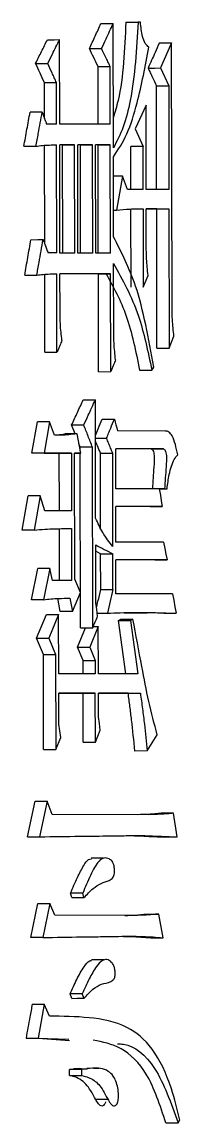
# Model space of a CAD drawing. Header units: millimetres. Extents: x 2384 to 4064, y 886 to 2074.
# Drawn here: x 2998.34 to 2999.49, y 1068.05 to 1076.09 of the extents above; entities that cross this region are included whole.
import ezdxf

# ---------------------------------------------------------------- set-up
doc = ezdxf.new("R2010")
doc.units = ezdxf.units.MM

msp = doc.modelspace()

# ---------------------------------------------------------------- linework, layer by layer
at = {"color": 7, "linetype": 'Continuous', "lineweight": 25}
for p, q in [((2999.0062, 1075.1729), (2999.0047, 1076.0815)), ((2999.0971, 1076.0917), (2999.1864, 1076.092)), ((2999.204, 1076.0919), (2999.1864, 1076.092)), ((2998.6141, 1075.3466), (2998.613, 1075.9632)), ((2998.8312, 1075.8975), (2998.9201, 1075.8978)), ((2999.4319, 1075.94), (2999.3494, 1075.7563)), ((2999.4351, 1074.0146), (2999.4319, 1075.94)), ((2998.4382, 1075.7901), (2998.5266, 1075.7903)), ((2998.8939, 1075.7676), (2998.9829, 1075.7678)), ((2998.8946, 1075.3457), (2998.8939, 1075.7676)), ((2998.9836, 1075.346), (2998.9829, 1075.7678)), ((2999.3494, 1075.7563), (2999.4106, 1075.6264)), ((2998.5027, 1075.3886), (2998.5023, 1075.6493)), ((2998.5913, 1075.3467), (2998.5908, 1075.6496)), ((2999.3223, 1074.8689), (2999.3211, 1075.6261)), ((2999.4106, 1075.6264), (2999.4119, 1074.8692)), ((2999.2446, 1075.4861), (2999.1656, 1075.3132)), ((2999.2457, 1074.8695), (2999.2446, 1075.4861)), ((2998.5913, 1075.3467), (2998.5182, 1075.3468)), ((2998.9836, 1075.346), (2998.6141, 1075.3466)), ((2999.1656, 1075.3132), (2999.2232, 1075.1832)), ((2998.3522, 1075.1844), (2998.4406, 1075.1847)), ((2998.5042, 1074.4711), (2998.503, 1075.1917)), ((2998.5929, 1074.4056), (2998.5915, 1075.1952)), ((2998.7232, 1075.195), (2998.6143, 1075.1952)), ((2998.6156, 1074.4055), (2998.6143, 1075.1952)), ((2998.6346, 1075.1948), (2998.6143, 1075.1948)), ((2998.6346, 1075.1948), (2998.7232, 1075.195)), ((2998.6359, 1074.4055), (2998.6346, 1075.1948)), ((2998.7246, 1074.4053), (2998.7232, 1075.195)), ((2998.854, 1075.1948), (2998.7458, 1075.195)), ((2998.7472, 1074.4053), (2998.7458, 1075.195)), ((2998.7652, 1075.1945), (2998.7458, 1075.1946)), ((2998.7652, 1075.1945), (2998.854, 1075.1948)), ((2998.7665, 1074.4053), (2998.7652, 1075.1945)), ((2998.8553, 1074.4051), (2998.854, 1075.1948)), ((2998.9839, 1075.1945), (2998.8765, 1075.1947)), ((2998.8778, 1074.4051), (2998.8765, 1075.1947)), ((2998.8948, 1075.1943), (2998.8765, 1075.1943)), ((2998.8948, 1075.1943), (2998.9839, 1075.1945)), ((2998.8962, 1074.405), (2998.8948, 1075.1943)), ((2998.9852, 1074.4049), (2998.9839, 1075.1945)), ((2999.2232, 1075.1832), (2999.1338, 1075.183)), ((2999.1344, 1074.8693), (2999.1338, 1075.183)), ((2999.2237, 1074.8695), (2999.2232, 1075.1832)), ((2999.0073, 1074.5238), (2999.0063, 1075.108)), ((2999.0732, 1074.9672), (2999.0065, 1074.967)), ((2999.0732, 1074.9672), (2999.0292, 1074.7185)), ((2999.1089, 1074.8698), (2999.0732, 1074.9672)), ((2999.2237, 1074.8695), (2999.1089, 1074.8698)), ((2999.4119, 1074.8692), (2999.2457, 1074.8695)), ((2999.0069, 1074.7184), (2999.0292, 1074.7185)), ((2999.1356, 1074.1554), (2999.1346, 1074.7287)), ((2999.2239, 1074.7289), (2999.2249, 1074.1556)), ((2999.2459, 1074.7289), (2999.4121, 1074.7285)), ((2999.2464, 1074.4584), (2999.2459, 1074.7289)), ((2999.3226, 1074.7283), (2999.2459, 1074.7285)), ((2999.3226, 1074.7283), (2999.4121, 1074.7285)), ((2999.3243, 1073.7115), (2999.3226, 1074.7283)), ((2999.4121, 1074.7285), (2999.4139, 1073.7117)), ((2998.5929, 1074.4056), (2998.529, 1074.4057)), ((2998.7246, 1074.4053), (2998.6156, 1074.4055)), ((2998.8553, 1074.4051), (2998.7472, 1074.4053)), ((2998.9852, 1074.4049), (2998.8778, 1074.4051)), ((2999.0084, 1073.8423), (2999.0076, 1074.329)), ((2998.5056, 1073.6806), (2998.5046, 1074.2499)), ((2998.5941, 1073.6808), (2998.5931, 1074.2541)), ((2998.9854, 1074.2534), (2998.6159, 1074.2541)), ((2998.6163, 1073.9837), (2998.6159, 1074.2541)), ((2998.8964, 1074.2532), (2998.6159, 1074.2537)), ((2998.8964, 1074.2532), (2998.9854, 1074.2534)), ((2998.8976, 1073.5392), (2998.8964, 1074.2532)), ((2998.9866, 1073.5395), (2998.9854, 1074.2534)), ((2999.2249, 1074.1556), (2999.2599, 1074.2421)), ((2999.4139, 1073.7117), (2999.4485, 1073.7982)), ((2998.5056, 1073.6806), (2998.5941, 1073.6808)), ((2999.3243, 1073.7115), (2999.4139, 1073.7117)), ((2998.8976, 1073.5392), (2998.9866, 1073.5395)), ((2998.8766, 1072.4689), (2998.8751, 1073.3342)), ((2998.411, 1072.9452), (2998.4517, 1073.1723)), ((2998.5402, 1073.1725), (2998.4994, 1072.9454)), ((2998.5769, 1073.0751), (2998.5402, 1073.1725)), ((2998.7404, 1073.0856), (2998.6517, 1073.0854)), ((2998.7012, 1073.1502), (2998.7899, 1073.1504)), ((2998.7263, 1073.0856), (2998.7012, 1073.1502)), ((2998.7677, 1072.9449), (2998.7404, 1073.0856)), ((2999.3844, 1073.106), (2999.0364, 1073.1067)), ((2998.7644, 1072.9878), (2998.7544, 1073.0136)), ((2998.8756, 1073.0525), (2998.9562, 1073.0528)), ((2998.4994, 1072.9454), (2998.411, 1072.9452)), ((2998.6112, 1072.9448), (2998.411, 1072.9452)), ((2998.4994, 1072.9454), (2998.6998, 1072.9451)), ((2998.6998, 1072.9451), (2998.6112, 1072.9448)), ((2998.6119, 1072.5229), (2998.6112, 1072.9448)), ((2998.6998, 1072.9451), (2998.7006, 1072.5232)), ((2998.7225, 1072.945), (2998.7677, 1072.9449)), ((2998.724, 1072.0255), (2998.7225, 1072.945)), ((2998.7677, 1072.9449), (2998.7225, 1072.9448)), ((2998.8532, 1072.988), (2998.7644, 1072.9878)), ((2998.7644, 1072.9618), (2998.7644, 1072.9878)), ((2998.7666, 1071.6681), (2998.7645, 1072.9449)), ((2998.8554, 1071.6683), (2998.8532, 1072.988)), ((2998.9129, 1072.3959), (2998.912, 1072.9443)), ((2999.0022, 1072.263), (2999.001, 1072.9445)), ((2999.3715, 1072.9762), (2999.0232, 1072.9769)), ((2999.0237, 1072.6848), (2999.0232, 1072.9769)), ((2999.282, 1072.976), (2999.0232, 1072.9765)), ((2999.3414, 1072.6842), (2999.0237, 1072.6848)), ((2999.3807, 1072.6842), (2999.3414, 1072.6841)), ((2999.3415, 1072.684), (2999.3982, 1072.6841)), ((2999.3807, 1072.6842), (2999.3982, 1072.6841)), ((2998.3386, 1072.3828), (2998.384, 1072.6315)), ((2998.4724, 1072.6318), (2998.4269, 1072.383)), ((2998.5047, 1072.5235), (2998.4724, 1072.6318)), ((2998.7006, 1072.5232), (2998.5047, 1072.5235)), ((2999.3635, 1072.5544), (2999.0239, 1072.555)), ((2999.0244, 1072.2954), (2999.0239, 1072.555)), ((2999.274, 1072.5541), (2999.0239, 1072.5546)), ((2999.274, 1072.5541), (2999.3635, 1072.5544)), ((2998.4269, 1072.383), (2998.3386, 1072.3828)), ((2998.6128, 1072.0145), (2998.6121, 1072.3931)), ((2998.7008, 1072.3934), (2998.7014, 1072.0148)), ((2998.8776, 1071.8522), (2998.8769, 1072.2741)), ((2999.3726, 1072.2947), (2999.0244, 1072.2954)), ((2998.9132, 1072.2087), (2998.877, 1072.2276)), ((2998.9132, 1072.2087), (2999.0023, 1072.2089)), ((2998.9137, 1071.9491), (2998.9132, 1072.2087)), ((2999.0027, 1071.9493), (2999.0023, 1072.2089)), ((2999.399, 1072.1649), (2999.0246, 1072.1656)), ((2999.025, 1071.9168), (2999.0246, 1072.1656)), ((2999.3095, 1072.1647), (2999.0246, 1072.1652)), ((2999.3095, 1072.1647), (2999.399, 1072.1649)), ((2998.4082, 1071.8743), (2998.4535, 1072.1014)), ((2998.542, 1072.1016), (2998.4966, 1071.8745)), ((2998.5604, 1072.015), (2998.542, 1072.1016)), ((2998.7014, 1072.0148), (2998.5604, 1072.015)), ((2998.7649, 1071.9281), (2998.724, 1072.0255)), ((2998.9137, 1071.9491), (2999.0027, 1071.9493)), ((2998.4966, 1071.8745), (2998.4082, 1071.8743)), ((2998.6177, 1071.7874), (2998.5994, 1071.8847)), ((2998.688, 1071.885), (2998.7063, 1071.7876)), ((2998.7063, 1071.7876), (2998.7649, 1071.9281)), ((2999.4386, 1071.916), (2999.025, 1071.9168)), ((2998.4453, 1071.593), (2998.5179, 1071.7659)), ((2998.6064, 1071.7661), (2998.5337, 1071.5932)), ((2998.6071, 1071.3334), (2998.6064, 1071.7661)), ((2998.8882, 1071.7761), (2998.9628, 1071.7763)), ((2999.0427, 1071.7217), (2999.0603, 1071.7324)), ((2999.0427, 1071.7217), (2999.1319, 1071.7219)), ((2999.0963, 1071.3321), (2999.0427, 1071.7217)), ((2999.0603, 1071.7324), (2999.1495, 1071.7327)), ((2999.084, 1071.7794), (2999.2524, 1071.7791)), ((2999.1495, 1071.7327), (2999.1319, 1071.7219)), ((2999.1319, 1071.7219), (2999.1856, 1071.3324)), ((2999.3753, 1071.7751), (2999.4649, 1071.7753)), ((2998.7444, 1071.5275), (2998.8025, 1071.6682)), ((2998.7666, 1071.6681), (2998.8554, 1071.6683)), ((2998.8958, 1071.6791), (2998.8332, 1071.5277)), ((2998.8599, 1071.679), (2998.8958, 1071.6791)), ((2998.8964, 1071.3329), (2998.8958, 1071.6791)), ((2998.4956, 1071.4739), (2998.4453, 1071.593)), ((2998.5337, 1071.5932), (2998.5841, 1071.4741)), ((2998.4968, 1070.7816), (2998.4956, 1071.4739)), ((2998.5841, 1071.4741), (2998.5853, 1070.7818)), ((2998.785, 1071.4301), (2998.7444, 1071.5275)), ((2998.8332, 1071.5277), (2998.8738, 1071.4303)), ((2998.7851, 1071.3327), (2998.785, 1071.4301)), ((2998.8738, 1071.4303), (2998.874, 1071.333)), ((2998.874, 1071.333), (2998.6071, 1071.3334)), ((2999.1856, 1071.3324), (2998.8964, 1071.3329)), ((2998.6074, 1071.1928), (2998.8742, 1071.1923)), ((2998.6078, 1070.9657), (2998.6074, 1071.1928)), ((2998.7854, 1071.1921), (2998.6074, 1071.1924)), ((2998.8742, 1071.1923), (2998.7854, 1071.1921)), ((2998.786, 1070.8351), (2998.7854, 1071.1921)), ((2998.8748, 1070.8354), (2998.8742, 1071.1923)), ((2998.8967, 1071.1923), (2999.2034, 1071.1917)), ((2998.8969, 1071.0192), (2998.8967, 1071.1923)), ((2999.1141, 1071.1915), (2998.8967, 1071.1919)), ((2999.1141, 1071.1915), (2999.2034, 1071.1917)), ((2998.8748, 1070.8354), (2998.9106, 1070.9218)), ((2998.5853, 1070.7818), (2998.6216, 1070.8683)), ((2998.786, 1070.8351), (2998.8748, 1070.8354)), ((2999.2526, 1070.7698), (2999.3267, 1070.8882)), ((2998.4968, 1070.7816), (2998.5853, 1070.7818)), ((2999.2526, 1070.7698), (2999.1632, 1070.7695)), ((2998.3791, 1070.1436), (2998.4336, 1070.4031)), ((2998.522, 1070.4033), (2998.4674, 1070.1438)), ((2998.5587, 1070.3059), (2998.522, 1070.4033)), ((2999.2621, 1070.3046), (2998.5587, 1070.3059)), ((2999.4457, 1070.315), (2999.3561, 1070.3148)), ((2999.472, 1070.1419), (2999.4457, 1070.315)), ((2999.3824, 1070.1417), (2999.472, 1070.1419)), ((2998.9344, 1069.9874), (2998.8444, 1069.9871)), ((2998.7821, 1069.7322), (2998.6934, 1069.732)), ((2998.7025, 1069.6995), (2998.6934, 1069.7319)), ((2998.7025, 1069.6995), (2998.7912, 1069.6997)), ((2998.7912, 1069.6997), (2998.7821, 1069.7322)), ((2998.4032, 1069.4079), (2998.4531, 1069.6567)), ((2998.5415, 1069.6569), (2998.4916, 1069.4082)), ((2998.5782, 1069.5703), (2998.5415, 1069.6569)), ((2999.162, 1069.5692), (2998.5782, 1069.5703)), ((2999.3688, 1069.4066), (2999.3379, 1069.5797)), ((2998.4916, 1069.4082), (2998.4032, 1069.4079)), ((2999.2793, 1069.4063), (2999.3688, 1069.4066)), ((2998.9363, 1069.2442), (2998.8463, 1069.244)), ((2998.7789, 1068.9966), (2998.6901, 1068.9964)), ((2998.7037, 1068.9639), (2998.6901, 1068.9964)), ((2998.5016, 1068.9214), (2998.4561, 1068.6727)), ((2998.5383, 1068.8348), (2998.5016, 1068.9214)), ((2998.3678, 1068.6724), (2998.4561, 1068.6727)), ((2998.6797, 1068.664), (2998.3678, 1068.6724)), ((2998.4561, 1068.6727), (2998.6861, 1068.6565)), ((2998.7753, 1068.4449), (2998.6865, 1068.4447)), ((2998.6866, 1068.4014), (2998.6865, 1068.4447)), ((2998.7753, 1068.4017), (2998.7753, 1068.4449)), ((2998.8353, 1068.4514), (2998.8134, 1068.4513)), ((2998.9034, 1068.4516), (2998.8641, 1068.4515)), ((2998.6866, 1068.4014), (2998.7753, 1068.4016)), ((2998.876, 1068.2273), (2998.9661, 1068.2275)), ((2999.3902, 1068.054), (2999.4799, 1068.0542)), ((2999.4799, 1068.0542), (2999.4928, 1068.0758))]:
    msp.add_line(p, q, dxfattribs=at)
at = {"color": 7, "linetype": 'Continuous', "lineweight": 25, "flags": 128}
for points in [[(2998.9156, 1076.0813), (2998.9655, 1076.0814), (2999.0047, 1076.0815)], [(2998.5245, 1075.963), (2998.5741, 1075.9631), (2998.613, 1075.9632)], [(2999.3423, 1075.9398), (2999.3924, 1075.9399), (2999.4319, 1075.94)], [(2999.2599, 1075.7561), (2999.31, 1075.7562), (2999.3494, 1075.7563)], [(2998.5023, 1075.6493), (2998.5518, 1075.6495), (2998.5908, 1075.6496)], [(2999.3211, 1075.6261), (2999.3712, 1075.6263), (2999.4106, 1075.6264)], [(2998.486, 1075.4334), (2998.4365, 1075.4333), (2998.3977, 1075.4332)], [(2998.4038, 1074.5029), (2998.4533, 1074.503), (2998.4922, 1074.5031)], [(2998.3584, 1074.2433), (2998.4079, 1074.2435), (2998.4467, 1074.2436)], [(2999.2874, 1073.5497), (2999.294, 1073.5605), (2999.3005, 1073.5713)], [(2999.198, 1073.5495), (2999.2306, 1073.5496), (2999.259, 1073.5496), (2999.2874, 1073.5497)], [(2998.7862, 1073.3339), (2998.836, 1073.334), (2998.8751, 1073.3342)], [(2998.5402, 1073.1725), (2998.4906, 1073.1724), (2998.4517, 1073.1723)], [(2998.9249, 1073.193), (2998.9748, 1073.1932), (2999.014, 1073.1933)], [(2999.014, 1073.1933), (2999.0196, 1073.1716), (2999.0252, 1073.15), (2999.0308, 1073.1283), (2999.0364, 1073.1067)], [(2998.912, 1072.9443), (2998.9618, 1072.9444), (2999.001, 1072.9445)], [(2999.282, 1072.976), (2999.3267, 1072.9761), (2999.3715, 1072.9762)], [(2999.3414, 1072.6842), (2999.3494, 1072.6374), (2999.3564, 1072.5959), (2999.3635, 1072.5544)], [(2998.4724, 1072.6318), (2998.4229, 1072.6316), (2998.384, 1072.6315)], [(2999.3726, 1072.2947), (2999.3819, 1072.2492), (2999.3905, 1072.207), (2999.399, 1072.1649)], [(2998.542, 1072.1016), (2998.4924, 1072.1015), (2998.4535, 1072.1014)], [(2999.4386, 1071.916), (2999.4473, 1071.8699), (2999.4561, 1071.8226), (2999.4649, 1071.7753)], [(2998.8912, 1071.7548), (2998.8844, 1071.8035), (2998.8776, 1071.8522)], [(2998.5179, 1071.7659), (2998.5675, 1071.766), (2998.6064, 1071.7661)], [(2998.7063, 1071.7876), (2998.6567, 1071.7875), (2998.6177, 1071.7874)], [(2998.4453, 1071.593), (2998.4948, 1071.5931), (2998.5337, 1071.5932)], [(2998.4956, 1071.4739), (2998.5452, 1071.474), (2998.5841, 1071.4741)], [(2998.7444, 1071.5275), (2998.7941, 1071.5276), (2998.8332, 1071.5277)], [(2998.785, 1071.4301), (2998.8347, 1071.4302), (2998.8738, 1071.4303)], [(2998.9106, 1070.9218), (2998.9038, 1070.9705), (2998.8969, 1071.0192)], [(2998.6216, 1070.8683), (2998.6147, 1070.917), (2998.6078, 1070.9657)], [(2998.4336, 1070.4031), (2998.4831, 1070.4032), (2998.522, 1070.4033)], [(2998.3791, 1070.1436), (2998.4285, 1070.1437), (2998.4674, 1070.1438)], [(2998.4531, 1069.6567), (2998.5026, 1069.6568), (2998.5415, 1069.6569)], [(2999.2484, 1069.5795), (2999.2985, 1069.5796), (2999.3379, 1069.5797)], [(2998.7925, 1068.9641), (2998.7891, 1068.9723), (2998.784, 1068.9844), (2998.7789, 1068.9966)], [(2998.4132, 1068.9212), (2998.4627, 1068.9213), (2998.5016, 1068.9214)], [(2998.7037, 1068.9639), (2998.7425, 1068.964), (2998.7675, 1068.9641), (2998.7925, 1068.9641)]]:
    msp.add_lwpolyline(points, dxfattribs=at)
at = {"color": 7, "linetype": 'Continuous', "lineweight": 25}
for points, knots in [([(2998.8312, 1075.8975), (2998.8453, 1075.9281), (2998.8735, 1075.9894), (2998.9016, 1076.0506), (2998.9156, 1076.0813)], [0, 0, 0, 0, 0.5, 1, 1, 1, 1]), ([(2998.9201, 1075.8978), (2998.9309, 1075.9212), (2998.9504, 1075.9635), (2998.9786, 1076.0247), (2998.996, 1076.0626), (2999.0047, 1076.0815)], [0, 0, 0, 0, 0.382288, 0.691144, 1, 1, 1, 1]), ([(2999.0971, 1076.0917), (2999.0886, 1075.8919), (2999.0779, 1075.6411), (2999.018, 1075.4337), (2999.0058, 1075.3916)], [0, 0, 0, 0, 0.796972, 1, 1, 1, 1]), ([(2999.1864, 1076.092), (2999.1755, 1075.8956), (2999.1605, 1075.6237), (2999.0822, 1075.3197), (2999.0313, 1075.2214), (2999.0062, 1075.1729)], [0, 0, 0, 0, 0.568218, 0.786771, 1, 1, 1, 1]), ([(2999.2659, 1075.9079), (2999.2566, 1075.9158), (2999.2378, 1075.9319), (2999.2127, 1075.9961), (2999.2073, 1076.0553), (2999.204, 1076.0919)], [0, 0, 0, 0, 0.268716, 0.54683, 1, 1, 1, 1]), ([(2998.4382, 1075.7901), (2998.4526, 1075.8189), (2998.4814, 1075.8765), (2998.5101, 1075.9342), (2998.5245, 1075.963)], [0, 0, 0, 0, 0.5, 1, 1, 1, 1]), ([(2998.5266, 1075.7903), (2998.538, 1075.813), (2998.5581, 1075.8531), (2998.5869, 1075.9108), (2998.6043, 1075.9457), (2998.613, 1075.9632)], [0, 0, 0, 0, 0.393554, 0.696777, 1, 1, 1, 1]), ([(2998.8939, 1075.7676), (2998.8834, 1075.7893), (2998.8626, 1075.8326), (2998.8416, 1075.8759), (2998.8312, 1075.8975)], [0, 0, 0, 0, 0.5, 1, 1, 1, 1]), ([(2998.9829, 1075.7678), (2998.9774, 1075.7793), (2998.9663, 1075.8022), (2998.9454, 1075.8455), (2998.93, 1075.8774), (2998.9201, 1075.8978)], [0, 0, 0, 0, 0.264853, 0.529705, 1, 1, 1, 1]), ([(2999.0063, 1075.108), (2999.0407, 1075.1594), (2999.1107, 1075.264), (2999.1967, 1075.5459), (2999.2396, 1075.77), (2999.2659, 1075.9079)], [0, 0, 0, 0, 0.271719, 0.55196, 1, 1, 1, 1]), ([(2999.3423, 1075.9398), (2999.3318, 1075.9164), (2999.3128, 1075.874), (2999.2854, 1075.8128), (2999.2684, 1075.775), (2999.2599, 1075.7561)], [0, 0, 0, 0, 0.3825392, 0.6912694, 1, 1, 1, 1]), ([(2998.5023, 1075.6493), (2998.4916, 1075.6728), (2998.4703, 1075.7197), (2998.4489, 1075.7666), (2998.4382, 1075.7901)], [0, 0, 0, 0, 0.5, 1, 1, 1, 1]), ([(2998.5908, 1075.6496), (2998.5853, 1075.6615), (2998.5745, 1075.6854), (2998.5531, 1075.7323), (2998.5371, 1075.7673), (2998.5266, 1075.7903)], [0, 0, 0, 0, 0.254609, 0.509219, 1, 1, 1, 1]), ([(2999.2599, 1075.7561), (2999.2653, 1075.7446), (2999.2761, 1075.7216), (2999.2965, 1075.6783), (2999.3115, 1075.6465), (2999.3211, 1075.6261)], [0, 0, 0, 0, 0.265034, 0.530069, 1, 1, 1, 1]), ([(2998.3522, 1075.1844), (2998.3598, 1075.2259), (2998.375, 1075.3088), (2998.3901, 1075.3917), (2998.3977, 1075.4332)], [0, 0, 0, 0, 0.5000005, 1, 1, 1, 1]), ([(2998.4406, 1075.1847), (2998.4462, 1075.2157), (2998.4567, 1075.2726), (2998.4718, 1075.3555), (2998.4813, 1075.4074), (2998.486, 1075.4334)], [0, 0, 0, 0, 0.374011, 0.687005, 1, 1, 1, 1]), ([(2998.486, 1075.4334), (2998.4887, 1075.4262), (2998.4941, 1075.4117), (2998.5021, 1075.3901), (2998.5102, 1075.3685), (2998.5155, 1075.354), (2998.5182, 1075.3468)], [0, 0, 0, 0, 0.25, 0.5, 0.75, 1, 1, 1, 1]), ([(2998.4406, 1075.1847), (2998.4564, 1075.1869), (2998.4895, 1075.1915), (2998.5399, 1075.1944), (2998.5743, 1075.1949), (2998.5915, 1075.1952)], [0, 0, 0, 0, 0.314477, 0.657155, 1, 1, 1, 1]), ([(2999.0292, 1074.7185), (2999.0614, 1074.7218), (2999.1101, 1074.7268), (2999.1749, 1074.7284), (2999.2076, 1074.7288), (2999.2239, 1074.7289)], [0, 0, 0, 0, 0.494848, 0.747411, 1, 1, 1, 1]), ([(2999.3005, 1073.5713), (2999.2638, 1073.7804), (2999.199, 1074.149), (2999.0652, 1074.4106), (2999.0073, 1074.5238)], [0, 0, 0, 0, 0.567388, 1, 1, 1, 1]), ([(2998.3584, 1074.2433), (2998.366, 1074.2866), (2998.3811, 1074.3731), (2998.3962, 1074.4596), (2998.4038, 1074.5029)], [0, 0, 0, 0, 0.5, 1, 1, 1, 1]), ([(2998.4467, 1074.2436), (2998.4522, 1074.2747), (2998.4625, 1074.3336), (2998.4777, 1074.4201), (2998.4873, 1074.4754), (2998.4922, 1074.5031)], [0, 0, 0, 0, 0.3604045, 0.6802023, 1, 1, 1, 1]), ([(2998.4922, 1074.5031), (2998.4971, 1074.4901), (2998.5057, 1074.4674), (2998.5179, 1074.4349), (2998.5253, 1074.4154), (2998.529, 1074.4057)], [0, 0, 0, 0, 0.400148, 0.700074, 1, 1, 1, 1]), ([(2999.2599, 1074.2421), (2999.2555, 1074.2818), (2999.2475, 1074.353), (2999.2467, 1074.4262), (2999.2464, 1074.4584)], [0, 0, 0, 0, 0.558835, 1, 1, 1, 1]), ([(2999.0076, 1074.329), (2999.0736, 1074.2104), (2999.1935, 1073.995), (2999.2583, 1073.6877), (2999.2874, 1073.5497)], [0, 0, 0, 0, 0.551009, 1, 1, 1, 1]), ([(2998.4467, 1074.2436), (2998.4624, 1074.2456), (2998.4946, 1074.2497), (2998.5434, 1074.253), (2998.5766, 1074.2538), (2998.5931, 1074.2541)], [0, 0, 0, 0, 0.319584, 0.659717, 1, 1, 1, 1]), ([(2998.9542, 1074.2533), (2999.0067, 1074.1572), (2999.1126, 1073.9636), (2999.1694, 1073.6882), (2999.198, 1073.5495)], [0, 0, 0, 0, 0.496371, 1, 1, 1, 1]), ([(2998.6304, 1073.7673), (2998.6258, 1073.8071), (2998.6176, 1073.8782), (2998.6167, 1073.9514), (2998.6163, 1073.9837)], [0, 0, 0, 0, 0.558835, 1, 1, 1, 1]), ([(2999.4485, 1073.7982), (2999.4441, 1073.838), (2999.4363, 1073.9091), (2999.4355, 1073.9823), (2999.4351, 1074.0146)], [0, 0, 0, 0, 0.558835, 1, 1, 1, 1]), ([(2999.0221, 1073.6259), (2999.0176, 1073.6657), (2999.0096, 1073.7369), (2999.0088, 1073.81), (2999.0084, 1073.8423)], [0, 0, 0, 0, 0.558835, 1, 1, 1, 1]), ([(2998.6304, 1073.7673), (2998.6252, 1073.7549), (2998.6166, 1073.7344), (2998.6045, 1073.7055), (2998.5975, 1073.6891), (2998.5941, 1073.6808)], [0, 0, 0, 0, 0.4283604, 0.7141802, 1, 1, 1, 1]), ([(2999.0221, 1073.6259), (2999.0171, 1073.6136), (2999.0086, 1073.593), (2998.9968, 1073.5642), (2998.99, 1073.5477), (2998.9866, 1073.5395)], [0, 0, 0, 0, 0.4283604, 0.7141802, 1, 1, 1, 1]), ([(2998.7012, 1073.1502), (2998.7154, 1073.1808), (2998.7438, 1073.242), (2998.7721, 1073.3033), (2998.7862, 1073.3339)], [0, 0, 0, 0, 0.5, 1, 1, 1, 1]), ([(2998.7899, 1073.1504), (2998.8008, 1073.1738), (2998.8205, 1073.2162), (2998.8488, 1073.2774), (2998.8664, 1073.3152), (2998.8751, 1073.3342)], [0, 0, 0, 0, 0.382288, 0.691144, 1, 1, 1, 1]), ([(2998.8755, 1073.0728), (2998.8824, 1073.0894), (2998.8989, 1073.1295), (2998.9153, 1073.1696), (2998.9249, 1073.193)], [0, 0, 0, 0, 0.415806, 1, 1, 1, 1]), ([(2998.9562, 1073.0528), (2998.9613, 1073.0651), (2998.9714, 1073.0898), (2998.9907, 1073.1366), (2999.0049, 1073.1711), (2999.014, 1073.1933)], [0, 0, 0, 0, 0.263606, 0.527213, 1, 1, 1, 1]), ([(2998.5761, 1073.0771), (2998.5841, 1073.0774), (2998.6094, 1073.0782), (2998.6345, 1073.0825), (2998.6517, 1073.0854)], [0, 0, 0, 0, 0.318495, 1, 1, 1, 1]), ([(2998.7404, 1073.0856), (2998.7202, 1073.0831), (2998.683, 1073.0784), (2998.6285, 1073.075), (2998.5941, 1073.0751), (2998.5769, 1073.0751)], [0, 0, 0, 0, 0.370983, 0.685388, 1, 1, 1, 1]), ([(2998.8532, 1072.988), (2998.8427, 1073.0151), (2998.8269, 1073.0557), (2998.8058, 1073.1098), (2998.7952, 1073.1369), (2998.7899, 1073.1504)], [0, 0, 0, 0, 0.5, 0.75, 1, 1, 1, 1]), ([(2999.476, 1072.9328), (2999.4653, 1072.9842), (2999.4506, 1073.055), (2999.4117, 1073.1026), (2999.3934, 1073.1049), (2999.3844, 1073.106)], [0, 0, 0, 0, 0.572838, 0.788051, 1, 1, 1, 1]), ([(2998.912, 1072.9443), (2998.9045, 1072.9623), (2998.8924, 1072.9916), (2998.8803, 1073.021), (2998.8756, 1073.0322)], [0, 0, 0, 0, 0.615249, 1, 1, 1, 1]), ([(2999.001, 1072.9445), (2998.9959, 1072.9569), (2998.9859, 1072.9811), (2998.9709, 1073.0172), (2998.9611, 1073.0409), (2998.9562, 1073.0528)], [0, 0, 0, 0, 0.342692, 0.671346, 1, 1, 1, 1]), ([(2999.282, 1072.976), (2999.2843, 1072.9748), (2999.289, 1072.9725), (2999.2958, 1072.9632), (2999.3011, 1072.9477), (2999.307, 1072.9075), (2999.2992, 1072.8172), (2999.2944, 1072.7368), (2999.2912, 1072.6839)], [0, 0, 0, 0, 0.049836, 0.10093, 0.163898, 0.229337, 0.492511, 1, 1, 1, 1]), ([(2999.3715, 1072.9762), (2999.3738, 1072.9751), (2999.3785, 1072.9727), (2999.3853, 1072.9634), (2999.3906, 1072.9479), (2999.3965, 1072.9077), (2999.3887, 1072.8174), (2999.3839, 1072.7371), (2999.3807, 1072.6842)], [0, 0, 0, 0, 0.049888, 0.101022, 0.164011, 0.229448, 0.49258, 1, 1, 1, 1]), ([(2999.3982, 1072.6841), (2999.4027, 1072.7195), (2999.4103, 1072.7773), (2999.4289, 1072.8491), (2999.4494, 1072.9013), (2999.4672, 1072.9224), (2999.476, 1072.9328)], [0, 0, 0, 0, 0.34869, 0.570906, 0.788288, 1, 1, 1, 1]), ([(2999.0022, 1072.263), (2998.9766, 1072.2945), (2998.9307, 1072.3512), (2998.8932, 1072.4327), (2998.8766, 1072.4689)], [0, 0, 0, 0, 0.5562608, 1, 1, 1, 1]), ([(2998.4269, 1072.383), (2998.4785, 1072.3869), (2998.5502, 1072.3923), (2998.6413, 1072.3934), (2998.681, 1072.3934), (2998.7008, 1072.3934)], [0, 0, 0, 0, 0.5632267, 0.7816065, 1, 1, 1, 1]), ([(2998.8769, 1072.2741), (2998.8978, 1072.2632), (2998.9397, 1072.2415), (2998.9814, 1072.2198), (2999.0023, 1072.2089)], [0, 0, 0, 0, 0.5, 1, 1, 1, 1]), ([(2998.8828, 1071.815), (2998.8865, 1071.8309), (2998.8967, 1071.8756), (2998.907, 1071.9202), (2998.9137, 1071.9491)], [0, 0, 0, 0, 0.354788, 1, 1, 1, 1]), ([(2999.0027, 1071.9493), (2998.996, 1071.9205), (2998.9828, 1071.8628), (2998.9695, 1071.8051), (2998.9628, 1071.7763)], [0, 0, 0, 0, 0.5, 1, 1, 1, 1]), ([(2998.4966, 1071.8745), (2998.5148, 1071.8764), (2998.5513, 1071.8801), (2998.6151, 1071.8847), (2998.6606, 1071.8849), (2998.688, 1071.885)], [0, 0, 0, 0, 0.284728, 0.569466, 1, 1, 1, 1]), ([(2998.8554, 1071.6683), (2998.8614, 1071.6827), (2998.8733, 1071.7116), (2998.8853, 1071.7404), (2998.8912, 1071.7548)], [0, 0, 0, 0, 0.5, 1, 1, 1, 1]), ([(2998.9628, 1071.7763), (2998.994, 1071.7773), (2999.0943, 1071.7805), (2999.2623, 1071.7828), (2999.3974, 1071.7778), (2999.4649, 1071.7753)], [0, 0, 0, 0, 0.183884, 0.591879, 1, 1, 1, 1]), ([(2999.3267, 1070.8882), (2999.3054, 1070.9686), (2999.2629, 1071.1286), (2999.2085, 1071.4157), (2999.1711, 1071.6169), (2999.1495, 1071.7327)], [0, 0, 0, 0, 0.299814, 0.597246, 1, 1, 1, 1]), ([(2999.3753, 1071.7751), (2999.3447, 1071.7764), (2999.3035, 1071.7781), (2999.2619, 1071.7785), (2999.2512, 1071.7787)], [0, 0, 0, 0, 0.744579, 1, 1, 1, 1]), ([(2999.1632, 1070.7695), (2999.1558, 1070.8458), (2999.1451, 1070.9549), (2999.127, 1071.0946), (2999.1184, 1071.1592), (2999.1141, 1071.1915)], [0, 0, 0, 0, 0.536902, 0.768434, 1, 1, 1, 1]), ([(2999.2034, 1071.1917), (2999.2085, 1071.154), (2999.2187, 1071.0785), (2999.2364, 1070.9385), (2999.2463, 1070.8349), (2999.2526, 1070.7698)], [0, 0, 0, 0, 0.270954, 0.541932, 1, 1, 1, 1]), ([(2999.3561, 1070.3148), (2999.3405, 1070.3133), (2999.3093, 1070.3104), (2999.2522, 1070.3062), (2999.2105, 1070.3053), (2999.1845, 1070.3047)], [0, 0, 0, 0, 0.274056, 0.548116, 1, 1, 1, 1]), ([(2999.4457, 1070.315), (2999.4299, 1070.3136), (2999.3984, 1070.3106), (2999.3373, 1070.3062), (2999.2918, 1070.3052), (2999.2622, 1070.3046)], [0, 0, 0, 0, 0.258832, 0.517669, 1, 1, 1, 1]), ([(2998.4674, 1070.1438), (2998.5655, 1070.145), (2998.7402, 1070.1471), (2998.9493, 1070.1495), (2999.0986, 1070.1517), (2999.1726, 1070.1527), (2999.2096, 1070.1533)], [0, 0, 0, 0, 0.390303, 0.695145, 0.847572, 1, 1, 1, 1]), ([(2999.1381, 1070.1523), (2999.1684, 1070.151), (2999.2246, 1070.1486), (2999.3059, 1070.145), (2999.3569, 1070.1428), (2999.3824, 1070.1417)], [0, 0, 0, 0, 0.370437, 0.685218, 1, 1, 1, 1]), ([(2999.2096, 1070.1533), (2999.2459, 1070.1517), (2999.308, 1070.149), (2999.3954, 1070.1452), (2999.4465, 1070.143), (2999.472, 1070.1419)], [0, 0, 0, 0, 0.412441, 0.70622, 1, 1, 1, 1]), ([(2998.6934, 1069.732), (2998.71, 1069.771), (2998.7405, 1069.8427), (2998.7837, 1069.9257), (2998.8181, 1069.9789), (2998.8385, 1069.9819), (2998.8452, 1069.9829)], [0, 0, 0, 0, 0.374489, 0.688849, 0.896962, 1, 1, 1, 1]), ([(2998.7912, 1069.6997), (2998.8131, 1069.723), (2998.8533, 1069.7656), (2998.9158, 1069.8076), (2998.9658, 1069.8174), (2998.9987, 1069.8371), (2999.0106, 1069.8604), (2999.0145, 1069.8784), (2999.0153, 1069.9012), (2999.0127, 1069.9267), (2999.0061, 1069.9497), (2998.9935, 1069.9699), (2998.9709, 1069.9865), (2998.9381, 1069.9938), (2998.8877, 1069.9612), (2998.838, 1069.8603), (2998.801, 1069.7755), (2998.7821, 1069.7322)], [0, 0, 0, 0, 0.133288, 0.244453, 0.355406, 0.411337, 0.426567, 0.441924, 0.46024, 0.483233, 0.506284, 0.526764, 0.567645, 0.636153, 0.704868, 0.849066, 1, 1, 1, 1]), ([(2999.0899, 1069.5693), (2999.0996, 1069.5695), (2999.1247, 1069.57), (2999.1777, 1069.5725), (2999.2207, 1069.5767), (2999.2484, 1069.5795)], [0, 0, 0, 0, 0.182863, 0.473128, 1, 1, 1, 1]), ([(2999.3379, 1069.5797), (2999.3225, 1069.5781), (2999.2916, 1069.5749), (2999.2331, 1069.5707), (2999.1898, 1069.5698), (2999.162, 1069.5692)], [0, 0, 0, 0, 0.264401, 0.528809, 1, 1, 1, 1]), ([(2998.4916, 1069.4082), (2998.5855, 1069.4096), (2998.7264, 1069.4116), (2998.9006, 1069.4142), (2999.0173, 1069.4161), (2999.0874, 1069.4173), (2999.1225, 1069.4178)], [0, 0, 0, 0, 0.440829, 0.661242, 0.83062, 1, 1, 1, 1]), ([(2999.0636, 1069.4169), (2999.0866, 1069.4165), (2999.1342, 1069.4156), (2999.206, 1069.4119), (2999.2549, 1069.4082), (2999.2793, 1069.4063)], [0, 0, 0, 0, 0.317124, 0.658545, 1, 1, 1, 1]), ([(2999.1225, 1069.4178), (2999.1559, 1069.4173), (2999.2138, 1069.4162), (2999.2959, 1069.4121), (2999.3445, 1069.4084), (2999.3688, 1069.4066)], [0, 0, 0, 0, 0.404483, 0.702227, 1, 1, 1, 1]), ([(2998.6901, 1068.9964), (2998.7061, 1069.0318), (2998.738, 1069.103), (2998.7845, 1069.1872), (2998.8226, 1069.2356), (2998.8424, 1069.2402), (2998.847, 1069.2412)], [0, 0, 0, 0, 0.346905, 0.695983, 0.929834, 1, 1, 1, 1]), ([(2998.7925, 1068.9641), (2998.8127, 1068.9867), (2998.8535, 1069.0321), (2998.9199, 1069.0731), (2998.9707, 1069.0758), (2999.0015, 1069.0954), (2999.0121, 1069.107), (2999.0181, 1069.1228), (2999.0202, 1069.1387), (2999.0198, 1069.1596), (2999.0158, 1069.1838), (2999.0067, 1069.2094), (2998.9877, 1069.2344), (2998.9594, 1069.2514), (2998.9202, 1069.2414), (2998.8753, 1069.1926), (2998.828, 1069.1045), (2998.7953, 1069.0341), (2998.7789, 1068.9966), (2998.7789, 1068.9966)], [0, 0, 0, 0, 0.122964, 0.247033, 0.370506, 0.395962, 0.421667, 0.433716, 0.445798, 0.461982, 0.485012, 0.508549, 0.540715, 0.603685, 0.664286, 0.751117, 0.871604, 0.999877, 1, 1, 1, 1]), ([(2998.4132, 1068.9212), (2998.4075, 1068.8901), (2998.3971, 1068.8332), (2998.382, 1068.7503), (2998.3725, 1068.6984), (2998.3678, 1068.6724)], [0, 0, 0, 0, 0.374064, 0.687032, 1, 1, 1, 1]), ([(2999.4927, 1068.0757), (2999.4733, 1068.1534), (2999.4227, 1068.3555), (2999.296, 1068.6196), (2999.083, 1068.7859), (2998.828, 1068.8295), (2998.6353, 1068.833), (2998.5383, 1068.8347)], [0, 0, 0, 0, 0.112641, 0.292889, 0.474955, 0.735645, 1, 1, 1, 1]), ([(2999.3902, 1068.054), (2999.3475, 1068.1821), (2999.2635, 1068.434), (2999.0649, 1068.6178), (2998.9278, 1068.6455), (2998.8596, 1068.6592)], [0, 0, 0, 0, 0.342083, 0.672898, 1, 1, 1, 1]), ([(2999.0352, 1068.632), (2999.0502, 1068.6315), (2999.1475, 1068.6284), (2999.3248, 1068.4866), (2999.4276, 1068.1999), (2999.4799, 1068.0542)], [0, 0, 0, 0, 0.082091, 0.533526, 1, 1, 1, 1]), ([(2998.6865, 1068.4447), (2998.7107, 1068.4492), (2998.7533, 1068.457), (2998.7955, 1068.4491), (2998.8137, 1068.4457)], [0, 0, 0, 0, 0.568874, 1, 1, 1, 1]), ([(2998.7753, 1068.4016), (2998.7994, 1068.3949), (2998.8478, 1068.3815), (2998.9202, 1068.322), (2998.9606, 1068.231), (2998.9922, 1068.1859), (2999.0071, 1068.1765), (2999.0211, 1068.1796), (2999.0321, 1068.1911), (2999.0391, 1068.2079), (2999.0431, 1068.23), (2999.044, 1068.2655), (2999.039, 1068.3123), (2999.0256, 1068.3605), (2999.0023, 1068.4045), (2998.9456, 1068.4543), (2998.8662, 1068.4568), (2998.8015, 1068.4483), (2998.7753, 1068.4449)], [0, 0, 0, 0, 0.1155207, 0.231637, 0.3603166, 0.3887728, 0.4111395, 0.4336114, 0.4546725, 0.4686543, 0.4826316, 0.5059355, 0.5454597, 0.5859072, 0.6273218, 0.6908769, 0.8746241, 1, 1, 1, 1]), ([(2998.9491, 1068.2083), (2998.9483, 1068.2053), (2998.946, 1068.1968), (2998.9388, 1068.186), (2998.9285, 1068.1779), (2998.9158, 1068.1771), (2998.8899, 1068.1965), (2998.8525, 1068.277), (2998.7832, 1068.3742), (2998.7206, 1068.3918), (2998.6866, 1068.4014)], [0, 0, 0, 0, 0.016273, 0.045937, 0.087201, 0.128991, 0.173475, 0.364875, 0.655656, 1, 1, 1, 1])]:
    msp.add_open_spline(points, degree=3, knots=knots, dxfattribs=at)

doc.saveas('drawing.dxf')
